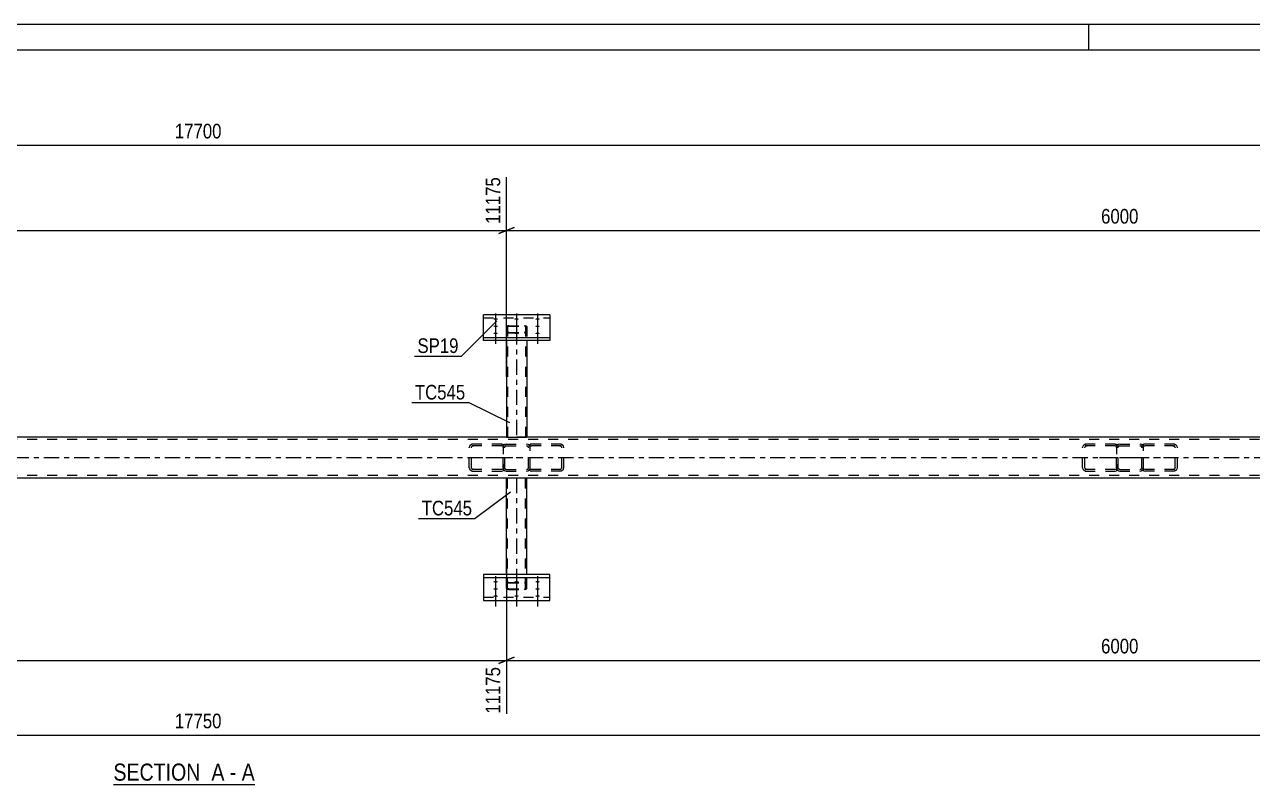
# Model space of a CAD drawing. Header units: millimetres. Extents: x 0 to 1189, y 0 to 841.
# Drawn here: x 350.8 to 591, y 692.3 to 841 of the extents above; entities that cross this region are included whole.
import ezdxf

# ---------------------------------------------------------------- set-up
doc = ezdxf.new("R2010")
doc.units = ezdxf.units.MM
doc.linetypes.add('DXK_LINE_DOT2', pattern=[3.9198, 1.9599, -1.9599])
doc.linetypes.add('DXK_LINE_DOT3', pattern=[5.9187, 2.979, -0.9799, 0.9799, -0.9799])
doc.styles.add('Arial Narrow', font='ARIALN.TTF', dxfattribs={"height": 0.2})

# ---------------------------------------------------------------- blocks, each defined once
blk = doc.blocks.new('Unknown-717048581-1135')
at = {"color": 5, "linetype": 'Continuous'}
for p, q in [((1189, 841), (0, 841)), ((559, 836), (559, 841)), ((1184, 836), (5, 836))]:
    blk.add_line(p, q, dxfattribs=at)
blk = doc.blocks.new('Unknown-717048581-12 - 5482')
at = {"color": 6, "linetype": 'Continuous'}
blk.add_line((368.22, 692.25), (395.87, 692.25), dxfattribs=at)
at = {"color": 0, "linetype": 'Continuous'}
blk.add_wipeout([(386.33, 693), (386.33, 696.5), (368.22, 696.5), (368.22, 693)], dxfattribs=at)
at = {"color": 7, "linetype": 'Continuous', "style": 'Arial Narrow'}
blk.add_text('SECTION ', height=3.34, dxfattribs=at).set_placement((368.22, 693))
at = {"color": 0, "linetype": 'Continuous'}
blk.add_wipeout([(389.94, 693), (389.94, 696.5), (387.38, 696.5), (387.38, 693)], dxfattribs=at)
blk.add_wipeout([(392.26, 693), (392.26, 696.5), (390.99, 696.5), (390.99, 693)], dxfattribs=at)
at = {"color": 7, "linetype": 'Continuous', "style": 'Arial Narrow'}
for s, p in [('A', (387.38, 693)), ('-', (390.99, 693))]:
    blk.add_text(s, height=3.34, dxfattribs=at).set_placement(p)
at = {"color": 0, "linetype": 'Continuous'}
blk.add_wipeout([(395.87, 693), (395.87, 696.5), (393.31, 696.5), (393.31, 693)], dxfattribs=at)
at = {"color": 7, "linetype": 'Continuous', "style": 'Arial Narrow'}
blk.add_text('A', height=3.34, dxfattribs=at).set_placement((393.31, 693))
blk = doc.blocks.new('Bolt-717048581-5488 - 5482')
at = {"linetype": 'Continuous'}
for points in [[(442.98, 783.21), (442.89, 783.21), (442.8, 783.22), (442.72, 783.23), (442.65, 783.26), (442.6, 783.28), (442.56, 783.31), (442.54, 783.34), (442.54, 783.37), (442.56, 783.4), (442.6, 783.43), (442.65, 783.46), (442.72, 783.48), (442.8, 783.49), (442.89, 783.5), (442.98, 783.51), (443.07, 783.5), (443.16, 783.49), (443.24, 783.48), (443.31, 783.46), (443.36, 783.43), (443.4, 783.4), (443.42, 783.37), (443.42, 783.34), (443.4, 783.31), (443.36, 783.28), (443.31, 783.26), (443.24, 783.23), (443.16, 783.22), (443.07, 783.21)], [(447.06, 783.21), (446.97, 783.21), (446.88, 783.22), (446.8, 783.23), (446.73, 783.26), (446.68, 783.28), (446.64, 783.31), (446.62, 783.34), (446.62, 783.37), (446.64, 783.4), (446.68, 783.43), (446.73, 783.46), (446.8, 783.48), (446.88, 783.49), (446.97, 783.5), (447.06, 783.51), (447.15, 783.5), (447.24, 783.49), (447.32, 783.48), (447.39, 783.46), (447.44, 783.43), (447.48, 783.4), (447.5, 783.37), (447.5, 783.34), (447.48, 783.31), (447.44, 783.28), (447.39, 783.26), (447.32, 783.23), (447.24, 783.22), (447.15, 783.21)], [(451.18, 783.21), (451.09, 783.21), (451, 783.22), (450.92, 783.23), (450.85, 783.26), (450.8, 783.28), (450.76, 783.31), (450.74, 783.34), (450.74, 783.37), (450.76, 783.4), (450.8, 783.43), (450.85, 783.46), (450.92, 783.48), (451, 783.49), (451.09, 783.5), (451.18, 783.51), (451.27, 783.5), (451.36, 783.49), (451.44, 783.48), (451.51, 783.46), (451.56, 783.43), (451.6, 783.4), (451.62, 783.37), (451.62, 783.34), (451.6, 783.31), (451.56, 783.28), (451.51, 783.26), (451.44, 783.23), (451.36, 783.22), (451.27, 783.21)], [(442.98, 781.8), (442.89, 781.8), (442.8, 781.81), (442.72, 781.83), (442.65, 781.85), (442.6, 781.87), (442.56, 781.9), (442.54, 781.93), (442.54, 781.96), (442.56, 781.99), (442.6, 782.02), (442.65, 782.05), (442.72, 782.07), (442.8, 782.08), (442.89, 782.09), (442.98, 782.1), (443.07, 782.09), (443.16, 782.08), (443.24, 782.07), (443.31, 782.05), (443.36, 782.02), (443.4, 781.99), (443.42, 781.96), (443.42, 781.93), (443.4, 781.9), (443.36, 781.87), (443.31, 781.85), (443.24, 781.83), (443.16, 781.81), (443.07, 781.8)], [(442.98, 780.4), (442.89, 780.4), (442.8, 780.41), (442.72, 780.43), (442.65, 780.45), (442.6, 780.48), (442.56, 780.51), (442.54, 780.54), (442.54, 780.57), (442.56, 780.6), (442.6, 780.63), (442.65, 780.65), (442.72, 780.67), (442.8, 780.69), (442.89, 780.7), (442.98, 780.7), (443.07, 780.7), (443.16, 780.69), (443.24, 780.67), (443.31, 780.65), (443.36, 780.63), (443.4, 780.6), (443.42, 780.57), (443.42, 780.54), (443.4, 780.51), (443.36, 780.48), (443.31, 780.45), (443.24, 780.43), (443.16, 780.41), (443.07, 780.4)], [(447.06, 780.4), (446.97, 780.4), (446.88, 780.41), (446.8, 780.43), (446.73, 780.45), (446.68, 780.48), (446.64, 780.51), (446.62, 780.54), (446.62, 780.57), (446.64, 780.6), (446.68, 780.63), (446.73, 780.65), (446.8, 780.67), (446.88, 780.69), (446.97, 780.7), (447.06, 780.7), (447.15, 780.7), (447.24, 780.69), (447.32, 780.67), (447.39, 780.65), (447.44, 780.63), (447.48, 780.6), (447.5, 780.57), (447.5, 780.54), (447.48, 780.51), (447.44, 780.48), (447.39, 780.45), (447.32, 780.43), (447.24, 780.41), (447.15, 780.4)], [(451.18, 781.8), (451.09, 781.8), (451, 781.81), (450.92, 781.83), (450.85, 781.85), (450.8, 781.87), (450.76, 781.9), (450.74, 781.93), (450.74, 781.96), (450.76, 781.99), (450.8, 782.02), (450.85, 782.05), (450.92, 782.07), (451, 782.08), (451.09, 782.09), (451.18, 782.1), (451.27, 782.09), (451.36, 782.08), (451.44, 782.07), (451.51, 782.05), (451.56, 782.02), (451.6, 781.99), (451.62, 781.96), (451.62, 781.93), (451.6, 781.9), (451.56, 781.87), (451.51, 781.85), (451.44, 781.83), (451.36, 781.81), (451.27, 781.8)], [(451.18, 780.4), (451.09, 780.4), (451, 780.41), (450.92, 780.43), (450.85, 780.45), (450.8, 780.48), (450.76, 780.51), (450.74, 780.54), (450.74, 780.57), (450.76, 780.6), (450.8, 780.63), (450.85, 780.65), (450.92, 780.67), (451, 780.69), (451.09, 780.7), (451.18, 780.7), (451.27, 780.7), (451.36, 780.69), (451.44, 780.67), (451.51, 780.65), (451.56, 780.63), (451.6, 780.6), (451.62, 780.57), (451.62, 780.54), (451.6, 780.51), (451.56, 780.48), (451.51, 780.45), (451.44, 780.43), (451.36, 780.41), (451.27, 780.4)]]:
    blk.add_hatch(color=1, dxfattribs=at).paths.add_polyline_path(points)
at = {"color": 1, "linetype": 'Continuous'}
for p, q in [((442.98, 784.45), (442.98, 781.33)), ((442.98, 783.04), (442.98, 779.92)), ((447.06, 784.45), (447.06, 781.33)), ((451.18, 784.45), (451.18, 781.33)), ((451.18, 783.04), (451.18, 779.92)), ((442.98, 781.64), (442.98, 778.52)), ((447.06, 781.64), (447.06, 778.52)), ((451.18, 781.64), (451.18, 778.52))]:
    blk.add_line(p, q, dxfattribs=at)
blk = doc.blocks.new('Part-717048581-5490 - 5482')
at = {"color": 7, "linetype": 'DXK_LINE_DOT2'}
for p, q in [((437.87, 758.48), (437.81, 758.24)), ((437.81, 754.24), (437.81, 758.24)), ((438.24, 758.24), (438.28, 758.36)), ((438.24, 754.24), (438.24, 758.24)), ((444.17, 758.88), (438.33, 758.88)), ((444.17, 758.56), (438.33, 758.56)), ((438.68, 758.88), (438.35, 758.83)), ((438.52, 758.53), (438.68, 758.56)), ((444.17, 758.88), (444.43, 758.84)), ((444.17, 758.56), (444.34, 758.53)), ((444.34, 758.53), (444.43, 758.49)), ((444.43, 758.84), (444.43, 753.63)), ((437.81, 754.24), (437.87, 753.99)), ((438.28, 754.11), (438.24, 754.24)), ((444.17, 753.92), (438.33, 753.92)), ((438.33, 753.6), (444.17, 753.6)), ((438.35, 753.64), (438.68, 753.6)), ((438.68, 753.92), (438.52, 753.94)), ((444.34, 753.94), (444.17, 753.92)), ((444.17, 753.6), (444.43, 753.63)), ((444.43, 753.98), (444.34, 753.94))]:
    blk.add_line(p, q, dxfattribs=at)
at = {"color": 7, "linetype": 'DXK_LINE_DOT3'}
blk.add_line((441.08, 756.24), (448.28, 756.24), dxfattribs=at)
at = {"color": 7, "linetype": 'DXK_LINE_DOT2'}
for centre, radius, start, end in [((438.55, 758.05), 0.802, 104.5547, 147.5896), ((438.62, 758.14), 0.401, 104.5547, 147.5896), ((438.55, 754.42), 0.802, 212.4104, 255.4453), ((438.62, 754.33), 0.401, 212.4104, 255.4453)]:
    blk.add_arc(centre, radius, start, end, dxfattribs=at)
blk = doc.blocks.new('Bolt-717048581-5563 - 5482')
at = {"linetype": 'Continuous'}
for points in [[(442.98, 732.07), (443.07, 732.07), (443.16, 732.06), (443.24, 732.04), (443.31, 732.02), (443.36, 731.99), (443.4, 731.97), (443.42, 731.94), (443.42, 731.9), (443.4, 731.87), (443.36, 731.84), (443.31, 731.82), (443.24, 731.8), (443.16, 731.78), (443.07, 731.77), (442.98, 731.77), (442.89, 731.77), (442.8, 731.78), (442.72, 731.8), (442.65, 731.82), (442.6, 731.84), (442.56, 731.87), (442.54, 731.9), (442.54, 731.94), (442.56, 731.97), (442.6, 731.99), (442.65, 732.02), (442.72, 732.04), (442.8, 732.06), (442.89, 732.07)], [(442.98, 730.67), (443.07, 730.67), (443.16, 730.66), (443.24, 730.65), (443.31, 730.62), (443.36, 730.6), (443.4, 730.57), (443.42, 730.54), (443.42, 730.51), (443.4, 730.48), (443.36, 730.45), (443.31, 730.42), (443.24, 730.4), (443.16, 730.39), (443.07, 730.38), (442.98, 730.37), (442.89, 730.38), (442.8, 730.39), (442.72, 730.4), (442.65, 730.42), (442.6, 730.45), (442.56, 730.48), (442.54, 730.51), (442.54, 730.54), (442.56, 730.57), (442.6, 730.6), (442.65, 730.62), (442.72, 730.65), (442.8, 730.66), (442.89, 730.67)], [(447.06, 732.07), (447.15, 732.07), (447.24, 732.06), (447.32, 732.04), (447.39, 732.02), (447.44, 731.99), (447.48, 731.97), (447.5, 731.94), (447.5, 731.9), (447.48, 731.87), (447.44, 731.84), (447.39, 731.82), (447.32, 731.8), (447.24, 731.78), (447.15, 731.77), (447.06, 731.77), (446.97, 731.77), (446.88, 731.78), (446.8, 731.8), (446.73, 731.82), (446.68, 731.84), (446.64, 731.87), (446.62, 731.9), (446.62, 731.94), (446.64, 731.97), (446.68, 731.99), (446.73, 732.02), (446.8, 732.04), (446.88, 732.06), (446.97, 732.07)], [(451.18, 732.07), (451.27, 732.07), (451.36, 732.06), (451.44, 732.04), (451.51, 732.02), (451.56, 731.99), (451.6, 731.97), (451.62, 731.94), (451.62, 731.9), (451.6, 731.87), (451.56, 731.84), (451.51, 731.82), (451.44, 731.8), (451.36, 731.78), (451.27, 731.77), (451.18, 731.77), (451.09, 731.77), (451, 731.78), (450.92, 731.8), (450.85, 731.82), (450.8, 731.84), (450.76, 731.87), (450.74, 731.9), (450.74, 731.94), (450.76, 731.97), (450.8, 731.99), (450.85, 732.02), (450.92, 732.04), (451, 732.06), (451.09, 732.07)], [(451.18, 730.67), (451.27, 730.67), (451.36, 730.66), (451.44, 730.65), (451.51, 730.62), (451.56, 730.6), (451.6, 730.57), (451.62, 730.54), (451.62, 730.51), (451.6, 730.48), (451.56, 730.45), (451.51, 730.42), (451.44, 730.4), (451.36, 730.39), (451.27, 730.38), (451.18, 730.37), (451.09, 730.38), (451, 730.39), (450.92, 730.4), (450.85, 730.42), (450.8, 730.45), (450.76, 730.48), (450.74, 730.51), (450.74, 730.54), (450.76, 730.57), (450.8, 730.6), (450.85, 730.62), (450.92, 730.65), (451, 730.66), (451.09, 730.67)], [(442.98, 729.27), (443.07, 729.26), (443.16, 729.25), (443.24, 729.24), (443.31, 729.22), (443.36, 729.19), (443.4, 729.16), (443.42, 729.13), (443.42, 729.1), (443.4, 729.07), (443.36, 729.04), (443.31, 729.01), (443.24, 728.99), (443.16, 728.98), (443.07, 728.97), (442.98, 728.96), (442.89, 728.97), (442.8, 728.98), (442.72, 728.99), (442.65, 729.01), (442.6, 729.04), (442.56, 729.07), (442.54, 729.1), (442.54, 729.13), (442.56, 729.16), (442.6, 729.19), (442.65, 729.22), (442.72, 729.24), (442.8, 729.25), (442.89, 729.26)], [(447.06, 729.27), (447.15, 729.26), (447.24, 729.25), (447.32, 729.24), (447.39, 729.22), (447.44, 729.19), (447.48, 729.16), (447.5, 729.13), (447.5, 729.1), (447.48, 729.07), (447.44, 729.04), (447.39, 729.01), (447.32, 728.99), (447.24, 728.98), (447.15, 728.97), (447.06, 728.96), (446.97, 728.97), (446.88, 728.98), (446.8, 728.99), (446.73, 729.01), (446.68, 729.04), (446.64, 729.07), (446.62, 729.1), (446.62, 729.13), (446.64, 729.16), (446.68, 729.19), (446.73, 729.22), (446.8, 729.24), (446.88, 729.25), (446.97, 729.26)], [(451.18, 729.27), (451.27, 729.26), (451.36, 729.25), (451.44, 729.24), (451.51, 729.22), (451.56, 729.19), (451.6, 729.16), (451.62, 729.13), (451.62, 729.1), (451.6, 729.07), (451.56, 729.04), (451.51, 729.01), (451.44, 728.99), (451.36, 728.98), (451.27, 728.97), (451.18, 728.96), (451.09, 728.97), (451, 728.98), (450.92, 728.99), (450.85, 729.01), (450.8, 729.04), (450.76, 729.07), (450.74, 729.1), (450.74, 729.13), (450.76, 729.16), (450.8, 729.19), (450.85, 729.22), (450.92, 729.24), (451, 729.25), (451.09, 729.26)]]:
    blk.add_hatch(color=1, dxfattribs=at).paths.add_polyline_path(points)
at = {"color": 1, "linetype": 'Continuous'}
for p, q in [((442.98, 733.01), (442.98, 729.89)), ((447.06, 733.01), (447.06, 729.89)), ((451.18, 733.01), (451.18, 729.89)), ((442.98, 731.61), (442.98, 728.49)), ((442.98, 730.21), (442.98, 727.09)), ((447.06, 730.21), (447.06, 727.09)), ((451.18, 731.61), (451.18, 728.49)), ((451.18, 730.21), (451.18, 727.09))]:
    blk.add_line(p, q, dxfattribs=at)
blk = doc.blocks.new('Part-717048581-5515 - 5482')
at = {"color": 7, "linetype": 'DXK_LINE_DOT2'}
for p, q in [((569.97, 758.88), (569.71, 758.84)), ((569.71, 753.63), (569.71, 758.84)), ((569.71, 758.49), (569.8, 758.53)), ((569.8, 758.53), (569.97, 758.56)), ((575.81, 758.88), (569.97, 758.88)), ((575.81, 758.56), (569.97, 758.56)), ((575.8, 758.83), (575.46, 758.88)), ((575.46, 758.56), (575.63, 758.53)), ((575.87, 758.36), (575.9, 758.24)), ((575.9, 754.24), (575.9, 758.24)), ((576.34, 758.24), (576.27, 758.48)), ((576.34, 754.24), (576.34, 758.24)), ((575.9, 754.24), (575.87, 754.11)), ((576.27, 753.99), (576.34, 754.24)), ((569.8, 753.94), (569.71, 753.98)), ((569.71, 753.63), (569.97, 753.6)), ((569.97, 753.92), (569.8, 753.94)), ((575.81, 753.92), (569.97, 753.92)), ((575.81, 753.6), (569.97, 753.6)), ((575.63, 753.94), (575.46, 753.92)), ((575.46, 753.6), (575.8, 753.64))]:
    blk.add_line(p, q, dxfattribs=at)
at = {"color": 7, "linetype": 'DXK_LINE_DOT3'}
blk.add_line((565.86, 756.24), (573.07, 756.24), dxfattribs=at)
at = {"color": 7, "linetype": 'DXK_LINE_DOT2'}
for centre, radius, start, end in [((575.53, 758.14), 0.401, 32.4105, 75.4453), ((575.59, 758.05), 0.802, 32.4105, 75.4453), ((575.53, 754.33), 0.401, 284.5547, 327.5895), ((575.59, 754.42), 0.802, 284.5547, 327.5895)]:
    blk.add_arc(centre, radius, start, end, dxfattribs=at)
blk = doc.blocks.new('Part-717048581-5517 - 5482')
at = {"color": 7, "linetype": 'DXK_LINE_DOT2'}
for p, q in [((449.97, 758.88), (449.71, 758.84)), ((449.71, 753.63), (449.71, 758.84)), ((449.71, 758.49), (449.8, 758.53)), ((449.8, 758.53), (449.97, 758.56)), ((455.81, 758.88), (449.97, 758.88)), ((455.81, 758.56), (449.97, 758.56)), ((455.8, 758.83), (455.46, 758.88)), ((455.46, 758.56), (455.63, 758.53)), ((455.87, 758.36), (455.9, 758.24)), ((455.9, 754.24), (455.9, 758.24)), ((456.34, 758.24), (456.27, 758.48)), ((456.34, 754.24), (456.34, 758.24)), ((455.9, 754.24), (455.87, 754.11)), ((456.27, 753.99), (456.34, 754.24)), ((449.8, 753.94), (449.71, 753.98)), ((449.71, 753.63), (449.97, 753.6)), ((449.97, 753.92), (449.8, 753.94)), ((455.81, 753.92), (449.97, 753.92)), ((455.81, 753.6), (449.97, 753.6)), ((455.63, 753.94), (455.46, 753.92)), ((455.46, 753.6), (455.8, 753.64))]:
    blk.add_line(p, q, dxfattribs=at)
for centre, radius, start, end in [((455.53, 758.14), 0.401, 32.4104, 75.4453), ((455.59, 758.05), 0.802, 32.4104, 75.4453), ((455.53, 754.33), 0.401, 284.5547, 327.5896), ((455.59, 754.42), 0.802, 284.5547, 327.5896)]:
    blk.add_arc(centre, radius, start, end, dxfattribs=at)
blk = doc.blocks.new('Part-717048581-5518 - 5482')
at = {"color": 7, "linetype": 'DXK_LINE_DOT2'}
for p, q in [((557.87, 758.48), (557.81, 758.24)), ((557.81, 754.24), (557.81, 758.24)), ((558.24, 758.24), (558.28, 758.36)), ((558.24, 754.24), (558.24, 758.24)), ((564.17, 758.88), (558.33, 758.88)), ((564.17, 758.56), (558.33, 758.56)), ((558.68, 758.88), (558.35, 758.83)), ((558.52, 758.53), (558.68, 758.56)), ((564.17, 758.88), (564.43, 758.84)), ((564.17, 758.56), (564.34, 758.53)), ((564.34, 758.53), (564.43, 758.49)), ((564.43, 758.84), (564.43, 753.63)), ((557.81, 754.24), (557.87, 753.99)), ((558.28, 754.11), (558.24, 754.24)), ((564.17, 753.92), (558.33, 753.92)), ((558.33, 753.6), (564.17, 753.6)), ((558.35, 753.64), (558.68, 753.6)), ((558.68, 753.92), (558.52, 753.94)), ((564.34, 753.94), (564.17, 753.92)), ((564.17, 753.6), (564.43, 753.63)), ((564.43, 753.98), (564.34, 753.94))]:
    blk.add_line(p, q, dxfattribs=at)
at = {"color": 7, "linetype": 'DXK_LINE_DOT3'}
blk.add_line((561.08, 756.24), (568.28, 756.24), dxfattribs=at)
at = {"color": 7, "linetype": 'DXK_LINE_DOT2'}
for centre, radius, start, end in [((558.55, 758.05), 0.802, 104.5547, 147.5896), ((558.62, 758.14), 0.401, 104.5547, 147.5896), ((558.55, 754.42), 0.802, 212.4104, 255.4453), ((558.62, 754.33), 0.401, 212.4104, 255.4453)]:
    blk.add_arc(centre, radius, start, end, dxfattribs=at)
blk = doc.blocks.new('Part-717048581-5589 - 5482')
at = {"color": 2, "linetype": 'Continuous'}
for p, q in [((453.58, 733.34), (440.58, 733.34)), ((440.58, 733.34), (440.58, 728.29)), ((440.58, 732.74), (453.58, 732.74)), ((453.58, 728.29), (453.58, 733.34)), ((440.58, 728.29), (453.58, 728.29))]:
    blk.add_line(p, q, dxfattribs=at)
at = {"color": 7, "linetype": 'DXK_LINE_DOT2'}
blk.add_line((440.58, 728.9), (453.58, 728.9), dxfattribs=at)
blk = doc.blocks.new('Part-717048581-5594 - 5482')
at = {"color": 2, "linetype": 'Continuous'}
for p, q in [((440.58, 779.13), (440.58, 784.18)), ((453.58, 784.18), (440.58, 784.18)), ((453.58, 784.18), (453.58, 779.13)), ((440.58, 779.73), (453.58, 779.73)), ((453.58, 779.13), (440.58, 779.13))]:
    blk.add_line(p, q, dxfattribs=at)
at = {"color": 7, "linetype": 'DXK_LINE_DOT2'}
blk.add_line((440.58, 783.58), (453.58, 783.58), dxfattribs=at)
blk = doc.blocks.new('Part-717048581-5587 - 5482')
at = {"color": 7, "linetype": 'DXK_LINE_DOT2'}
for p, q in [((445.12, 781.94), (445.08, 781.87)), ((445.08, 781.87), (445.08, 779.13)), ((445.08, 780.83), (445.12, 780.77)), ((445.22, 781.99), (445.12, 781.94)), ((445.12, 780.77), (445.22, 780.72)), ((445.38, 782.02), (445.22, 781.99)), ((445.22, 780.72), (445.38, 780.68)), ((445.32, 781.87), (445.34, 781.9)), ((445.32, 781.87), (445.32, 760.24)), ((445.34, 780.8), (445.32, 780.83)), ((445.34, 781.9), (445.39, 781.93)), ((445.39, 780.77), (445.34, 780.8)), ((445.56, 782.04), (445.38, 782.02)), ((445.38, 780.68), (445.56, 780.67)), ((445.39, 781.93), (445.47, 781.95)), ((445.47, 780.76), (445.39, 780.77)), ((445.47, 781.95), (445.56, 781.95)), ((445.56, 780.75), (445.47, 780.76)), ((445.56, 782.04), (448.6, 782.04)), ((445.56, 781.95), (448.6, 781.95)), ((445.56, 780.75), (448.6, 780.75)), ((445.56, 780.67), (448.6, 780.67)), ((448.79, 782.02), (448.6, 782.04)), ((448.6, 781.95), (448.69, 781.95)), ((448.69, 780.76), (448.6, 780.75)), ((448.6, 780.67), (448.79, 780.68)), ((448.69, 781.95), (448.77, 781.93)), ((448.77, 780.77), (448.69, 780.76)), ((448.77, 781.93), (448.82, 781.9)), ((448.82, 780.8), (448.77, 780.77)), ((448.94, 781.99), (448.79, 782.02)), ((448.79, 780.68), (448.94, 780.72)), ((448.82, 781.9), (448.84, 781.87)), ((448.84, 780.83), (448.82, 780.8)), ((448.84, 781.87), (448.84, 760.24)), ((449.04, 781.94), (448.94, 781.99)), ((448.94, 780.72), (449.04, 780.77)), ((449.08, 781.87), (449.04, 781.94)), ((449.04, 780.77), (449.08, 780.83)), ((449.08, 781.87), (449.08, 779.13)), ((448.82, 760.24), (448.84, 760.24))]:
    blk.add_line(p, q, dxfattribs=at)
at = {"color": 7, "linetype": 'DXK_LINE_DOT3'}
blk.add_line((447.08, 781.35), (447.08, 760.24), dxfattribs=at)
at = {"color": 2, "linetype": 'Continuous'}
for p, q in [((445.08, 779.13), (445.08, 760.24)), ((449.08, 779.13), (449.08, 760.24)), ((445.08, 760.24), (449.04, 760.24)), ((449.08, 760.24), (449.04, 760.24))]:
    blk.add_line(p, q, dxfattribs=at)
blk = doc.blocks.new('Part-717048581-5664 - 5482')
at = {"color": 7, "linetype": 'DXK_LINE_DOT2'}
for p, q in [((706.07, 759.76), (76.43, 759.76)), ((449.08, 760.24), (445.08, 760.24)), ((706.07, 752.72), (76.43, 752.72)), ((449.08, 752.24), (445.08, 752.24))]:
    blk.add_line(p, q, dxfattribs=at)
at = {"color": 2, "linetype": 'Continuous'}
for p, q in [((445.08, 760.24), (209.08, 760.24)), ((685.07, 760.24), (449.08, 760.24)), ((445.08, 752.24), (209.08, 752.24)), ((685.07, 752.24), (449.08, 752.24))]:
    blk.add_line(p, q, dxfattribs=at)
at = {"color": 7, "linetype": 'DXK_LINE_DOT3'}
blk.add_line((76.43, 756.24), (706.07, 756.24), dxfattribs=at)
blk = doc.blocks.new('Part-717048581-5670 - 5482')
at = {"color": 7, "linetype": 'DXK_LINE_DOT2'}
for p, q in [((564.48, 758.48), (564.43, 758.24)), ((564.43, 754.24), (564.43, 758.24)), ((564.75, 758.24), (564.78, 758.36)), ((564.75, 754.24), (564.75, 758.24)), ((565.07, 758.88), (564.83, 758.83)), ((564.95, 758.53), (565.07, 758.56)), ((565.07, 758.88), (569.07, 758.88)), ((565.07, 758.56), (569.07, 758.56)), ((569.32, 758.83), (569.07, 758.88)), ((569.07, 758.56), (569.19, 758.53)), ((569.37, 758.36), (569.39, 758.24)), ((569.39, 754.24), (569.39, 758.24)), ((569.71, 758.24), (569.66, 758.48)), ((569.71, 754.24), (569.71, 758.24)), ((564.43, 754.24), (564.48, 753.99)), ((564.78, 754.11), (564.75, 754.24)), ((569.39, 754.24), (569.37, 754.11)), ((569.66, 753.99), (569.71, 754.24)), ((564.83, 753.64), (565.07, 753.6)), ((565.07, 753.92), (564.95, 753.94)), ((565.07, 753.92), (569.07, 753.92)), ((565.07, 753.6), (569.07, 753.6)), ((569.19, 753.94), (569.07, 753.92)), ((569.07, 753.6), (569.32, 753.64))]:
    blk.add_line(p, q, dxfattribs=at)
at = {"color": 7, "linetype": 'DXK_LINE_DOT3'}
blk.add_line((567.07, 756.24), (567.07, 756.24), dxfattribs=at)
at = {"color": 7, "linetype": 'DXK_LINE_DOT2'}
for centre, radius, start, end in [((565.07, 758.24), 0.64, 112.5, 157.5), ((565.07, 758.24), 0.32, 112.5, 157.5), ((569.07, 758.24), 0.32, 22.5, 67.5), ((569.07, 758.24), 0.64, 22.5, 67.5), ((565.07, 754.24), 0.64, 202.5, 247.5), ((565.07, 754.24), 0.32, 202.5, 247.5), ((569.07, 754.24), 0.32, 292.5, 337.5), ((569.07, 754.24), 0.64, 292.5, 337.5)]:
    blk.add_arc(centre, radius, start, end, dxfattribs=at)
blk = doc.blocks.new('Part-717048581-5672 - 5482')
at = {"color": 7, "linetype": 'DXK_LINE_DOT2'}
for p, q in [((444.48, 758.48), (444.43, 758.24)), ((444.43, 754.24), (444.43, 758.24)), ((444.75, 758.24), (444.78, 758.36)), ((444.75, 754.24), (444.75, 758.24)), ((445.07, 758.88), (444.83, 758.83)), ((444.95, 758.53), (445.07, 758.56)), ((445.07, 758.88), (449.07, 758.88)), ((445.07, 758.56), (449.07, 758.56)), ((449.32, 758.83), (449.07, 758.88)), ((449.07, 758.56), (449.19, 758.53)), ((449.37, 758.36), (449.39, 758.24)), ((449.39, 754.24), (449.39, 758.24)), ((449.71, 758.24), (449.66, 758.48)), ((449.71, 754.24), (449.71, 758.24)), ((444.43, 754.24), (444.48, 753.99)), ((444.78, 754.11), (444.75, 754.24)), ((449.39, 754.24), (449.37, 754.11)), ((449.66, 753.99), (449.71, 754.24)), ((444.83, 753.64), (445.07, 753.6)), ((445.07, 753.92), (444.95, 753.94)), ((445.07, 753.92), (449.07, 753.92)), ((445.07, 753.6), (449.07, 753.6)), ((449.19, 753.94), (449.07, 753.92)), ((449.07, 753.6), (449.32, 753.64))]:
    blk.add_line(p, q, dxfattribs=at)
at = {"color": 7, "linetype": 'DXK_LINE_DOT3'}
blk.add_line((447.07, 756.24), (447.07, 756.24), dxfattribs=at)
at = {"color": 7, "linetype": 'DXK_LINE_DOT2'}
for centre, radius, start, end in [((445.07, 758.24), 0.64, 112.5, 157.5), ((445.07, 758.24), 0.32, 112.5, 157.5), ((449.07, 758.24), 0.32, 22.5, 67.5), ((449.07, 758.24), 0.64, 22.5, 67.5), ((445.07, 754.24), 0.64, 202.5, 247.5), ((445.07, 754.24), 0.32, 202.5, 247.5), ((449.07, 754.24), 0.32, 292.5, 337.5), ((449.07, 754.24), 0.64, 292.5, 337.5)]:
    blk.add_arc(centre, radius, start, end, dxfattribs=at)
blk = doc.blocks.new('Part-717048581-5677 - 5482')
at = {"color": 2, "linetype": 'Continuous'}
for p, q in [((445.08, 733.34), (445.08, 752.24)), ((449.08, 752.24), (445.08, 752.24)), ((449.08, 733.34), (449.08, 752.24))]:
    blk.add_line(p, q, dxfattribs=at)
at = {"color": 7, "linetype": 'DXK_LINE_DOT2'}
for p, q in [((445.32, 730.6), (445.32, 752.24)), ((448.77, 752.24), (448.79, 752.24)), ((448.79, 752.24), (448.82, 752.24)), ((448.82, 752.24), (448.84, 752.24)), ((448.84, 730.6), (448.84, 752.24)), ((445.08, 730.6), (445.08, 733.34)), ((449.08, 730.6), (449.08, 733.34)), ((445.12, 731.7), (445.08, 731.64)), ((445.08, 730.6), (445.12, 730.54)), ((445.22, 731.75), (445.12, 731.7)), ((445.12, 730.54), (445.22, 730.48)), ((445.38, 731.79), (445.22, 731.75)), ((445.22, 730.48), (445.38, 730.45)), ((445.32, 731.64), (445.34, 731.67)), ((445.34, 730.57), (445.32, 730.6)), ((445.34, 731.67), (445.39, 731.7)), ((445.39, 730.54), (445.34, 730.57)), ((445.56, 731.8), (445.38, 731.79)), ((445.38, 730.45), (445.56, 730.43)), ((445.39, 731.7), (445.47, 731.71)), ((445.47, 730.52), (445.39, 730.54)), ((445.47, 731.71), (445.56, 731.72)), ((445.56, 730.52), (445.47, 730.52)), ((445.56, 731.8), (448.6, 731.8)), ((445.56, 731.72), (448.6, 731.72)), ((445.56, 730.52), (448.6, 730.52)), ((445.56, 730.43), (448.6, 730.43)), ((448.79, 731.79), (448.6, 731.8)), ((448.6, 731.72), (448.69, 731.71)), ((448.69, 730.52), (448.6, 730.52)), ((448.6, 730.43), (448.79, 730.45)), ((448.69, 731.71), (448.77, 731.7)), ((448.77, 730.54), (448.69, 730.52)), ((448.77, 731.7), (448.82, 731.67)), ((448.82, 730.57), (448.77, 730.54)), ((448.94, 731.75), (448.79, 731.79)), ((448.79, 730.45), (448.94, 730.48)), ((448.82, 731.67), (448.84, 731.64)), ((448.84, 730.6), (448.82, 730.57)), ((449.04, 731.7), (448.94, 731.75)), ((448.94, 730.48), (449.04, 730.54)), ((449.08, 731.64), (449.04, 731.7)), ((449.04, 730.54), (449.08, 730.6))]:
    blk.add_line(p, q, dxfattribs=at)
at = {"color": 7, "linetype": 'DXK_LINE_DOT3'}
blk.add_line((447.08, 752.24), (447.08, 731.12), dxfattribs=at)
blk = doc.blocks.new('StraightDimension-717048581-10208 - 5482')
at = {"color": 7, "linetype": 'Continuous'}
blk.add_line((62.53, 701.9), (707.07, 701.9), dxfattribs=at)
at = {"color": 0}
blk.add_wipeout([(389.97, 702.65), (389.97, 706.85), (379.63, 706.85), (379.63, 702.65)], dxfattribs=at)
at = {"color": 3, "style": 'Arial Narrow'}
blk.add_text('17750', height=2.863, dxfattribs=at).set_placement((380.23, 703.25))
blk = doc.blocks.new('StraightDimension-717048581-10142 - 5482')
at = {"color": 7, "linetype": 'Continuous'}
blk.add_line((63.53, 817.36), (706.07, 817.36), dxfattribs=at)
at = {"color": 0}
blk.add_wipeout([(389.97, 818.11), (389.97, 822.31), (379.63, 822.31), (379.63, 818.11)], dxfattribs=at)
at = {"color": 3, "style": 'Arial Narrow'}
blk.add_text('17700', height=2.863, dxfattribs=at).set_placement((380.23, 818.71))
blk = doc.blocks.new('StraightDimension-717048581-10087 - 5482')
at = {"color": 7, "linetype": 'Continuous'}
for p, q in [((445.08, 735.5), (445.08, 706.11)), ((205.08, 716.55), (445.08, 716.55)), ((443.58, 715.95), (446.58, 717.15))]:
    blk.add_line(p, q, dxfattribs=at)
at = {"color": 0, "linetype": 'Continuous'}
blk.add_wipeout([(444.48, 715.85), (440.28, 715.85), (440.28, 705.51), (444.48, 705.51)], dxfattribs=at)
at = {"color": 3, "linetype": 'Continuous', "style": 'Arial Narrow'}
blk.add_text('11175', height=2.863, rotation=90.0002, dxfattribs=at).set_placement((443.88, 706.11))
blk = doc.blocks.new('StraightDimension-717048581-5739 - 5482')
at = {"color": 7, "linetype": 'Continuous'}
for p, q in [((445.08, 772.14), (445.08, 811.13)), ((205.08, 800.69), (445.08, 800.69)), ((443.58, 800.09), (446.58, 801.29))]:
    blk.add_line(p, q, dxfattribs=at)
at = {"color": 0, "linetype": 'Continuous'}
blk.add_wipeout([(444.48, 811.73), (440.28, 811.73), (440.28, 801.39), (444.48, 801.39)], dxfattribs=at)
at = {"color": 3, "linetype": 'Continuous', "style": 'Arial Narrow'}
blk.add_text('11175', height=2.863, rotation=90.0002, dxfattribs=at).set_placement((443.88, 801.99))
blk = doc.blocks.new('StraightDimension-717048581-5762 - 5482')
at = {"color": 7, "linetype": 'Continuous'}
for p, q in [((445.08, 772.14), (445.08, 811.13)), ((446.58, 801.29), (443.58, 800.09)), ((445.08, 800.69), (685.07, 800.69))]:
    blk.add_line(p, q, dxfattribs=at)
at = {"color": 0}
blk.add_wipeout([(569.33, 801.44), (569.33, 805.64), (560.82, 805.64), (560.82, 801.44)], dxfattribs=at)
at = {"color": 3, "style": 'Arial Narrow'}
blk.add_text('6000', height=2.863, dxfattribs=at).set_placement((561.42, 802.04))
blk = doc.blocks.new('StraightDimension-717048581-10086 - 5482')
at = {"color": 7, "linetype": 'Continuous'}
for p, q in [((445.08, 735.5), (445.08, 706.11)), ((446.58, 717.15), (443.58, 715.95)), ((445.08, 716.55), (685.07, 716.55))]:
    blk.add_line(p, q, dxfattribs=at)
at = {"color": 0}
blk.add_wipeout([(569.33, 717.3), (569.33, 721.5), (560.82, 721.5), (560.82, 717.3)], dxfattribs=at)
at = {"color": 3, "style": 'Arial Narrow'}
blk.add_text('6000', height=2.863, dxfattribs=at).set_placement((561.42, 717.9))
blk = doc.blocks.new('Mark-717048581-5583 - 5482')
at = {"color": 0}
blk.add_wipeout([(437.05, 767.6), (437.05, 770.6), (427.18, 770.6), (427.18, 767.6)], dxfattribs=at)
blk.add_wipeout([(437.05, 767.6), (437.05, 770.6), (427.18, 770.6), (427.18, 767.6)], dxfattribs=at)
at = {"color": 30, "linetype": 'Continuous'}
for p in [(426.58, 767), (445.78, 763.03)]:
    blk.add_line(p, (437.65, 767), dxfattribs=at)
at = {"color": 3, "style": 'Arial Narrow'}
blk.add_text('TC545', height=2.863, dxfattribs=at).set_placement((427.18, 767.6))
blk = doc.blocks.new('Mark-717048581-5590 - 5482')
at = {"color": 0}
blk.add_wipeout([(435.73, 776.71), (435.73, 779.71), (427.69, 779.71), (427.69, 776.71)], dxfattribs=at)
blk.add_wipeout([(435.73, 776.71), (435.73, 779.71), (427.69, 779.71), (427.69, 776.71)], dxfattribs=at)
at = {"color": 30, "linetype": 'Continuous'}
for p in [(443.2, 783.02), (427.09, 776.11)]:
    blk.add_line(p, (436.33, 776.11), dxfattribs=at)
at = {"color": 3, "style": 'Arial Narrow'}
blk.add_text('SP19', height=2.863, dxfattribs=at).set_placement((427.69, 776.71))
blk = doc.blocks.new('Mark-717048581-5673 - 5482')
at = {"color": 0}
blk.add_wipeout([(438.38, 744.92), (438.38, 747.92), (428.52, 747.92), (428.52, 744.92)], dxfattribs=at)
blk.add_wipeout([(438.38, 744.92), (438.38, 747.92), (428.52, 747.92), (428.52, 744.92)], dxfattribs=at)
at = {"color": 30, "linetype": 'Continuous'}
for p in [(445.89, 749.45), (427.92, 744.32)]:
    blk.add_line(p, (438.98, 744.32), dxfattribs=at)
at = {"color": 3, "style": 'Arial Narrow'}
blk.add_text('TC545', height=2.863, dxfattribs=at).set_placement((428.52, 744.92))

msp = doc.modelspace()

# ---------------------------------------------------------------- block references
for name in ['Unknown-717048581-1135', 'Part-717048581-5594 - 5482', 'Bolt-717048581-5488 - 5482', 'Part-717048581-5587 - 5482', 'Part-717048581-5664 - 5482', 'Part-717048581-5490 - 5482', 'Part-717048581-5672 - 5482', 'Part-717048581-5517 - 5482', 'Part-717048581-5518 - 5482', 'Part-717048581-5670 - 5482', 'Part-717048581-5515 - 5482', 'Part-717048581-5677 - 5482', 'Part-717048581-5589 - 5482', 'Bolt-717048581-5563 - 5482']:
    msp.add_blockref(name, (0, 0))

# ---------------------------------------------------------------- next in the draw order: block references
for name in ['StraightDimension-717048581-10142 - 5482', 'StraightDimension-717048581-10208 - 5482', 'Unknown-717048581-12 - 5482']:
    msp.add_blockref(name, (0, 0))

# ---------------------------------------------------------------- next in the draw order: block references
for name in ['StraightDimension-717048581-5739 - 5482', 'Mark-717048581-5673 - 5482', 'StraightDimension-717048581-10087 - 5482']:
    msp.add_blockref(name, (0, 0))

# ---------------------------------------------------------------- next in the draw order: block references
for name in ['StraightDimension-717048581-5762 - 5482', 'StraightDimension-717048581-10086 - 5482']:
    msp.add_blockref(name, (0, 0))

# ---------------------------------------------------------------- next in the draw order: block references
for name in ['Mark-717048581-5590 - 5482', 'Mark-717048581-5583 - 5482']:
    msp.add_blockref(name, (0, 0))

doc.saveas('drawing.dxf')
